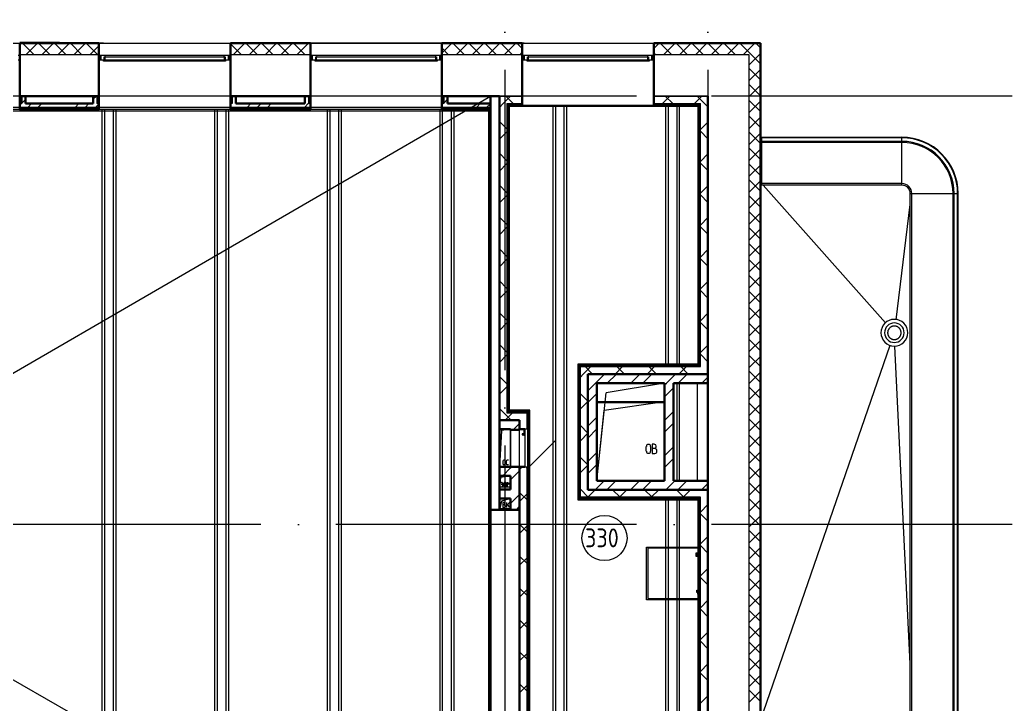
# Model space of a CAD drawing. Header units: millimetres. Extents: x -586848 to 520591, y -385801 to 675781.
# Drawn here: x 294787 to 307993, y 653854 to 662962 of the extents above; entities that cross this region are included whole.
import ezdxf

# ---------------------------------------------------------------- set-up
doc = ezdxf.new("R2010")
doc.units = ezdxf.units.MM
doc.linetypes.add('ADSK_Линия сетки', pattern=[25, 20, -2.5, 0, -2.5])
doc.linetypes.add('ADSK_Сверху', pattern=[450, 300, -150])
for name, color, linetype, lineweight in [('_ Окна', 7, 'Continuous', 9), ('Двери', 252, 'Continuous', 9), ('Крыша', 7, 'Continuous', 9), ('Линии', 7, 'Continuous', 9), ('Марки помещений', 252, 'Continuous', 20), ('Оборудование', 8, 'Continuous', 18), ('Ограждение', 252, 'Continuous', 9), ('Окна', 252, 'Continuous', 9), ('Оси', 252, 'Continuous', 9), ('Перекрытие', 252, 'Continuous', 18), ('Стены внутренние', 7, 'Continuous', 18), ('Стены наружные', 7, 'Continuous', 18), ('Стены штриховка', 7, 'Continuous', 9)]:
    doc.layers.add(name, color=color, linetype=linetype, lineweight=lineweight)
doc.styles.add('GOST Common_2', font='', dxfattribs={"width": 0.9, "height": 250})
doc.styles.get('GOST Common_2').set_extended_font_data('GOST type B')

# ---------------------------------------------------------------- blocks, each defined once
blk = doc.blocks.new('Перекрытия 1 - Перекрытия 1-1698725-3 этаж копия 1')
at = {"layer": 'Перекрытие', "ltscale": 100}
for p, q in [((19199, 26580), (19199, 15540)), ((19234, 26580), (19234, 15540)), ((19349, 26580), (19349, 15540)), ((19384, 26580), (19384, 15540)), ((20699, 26580), (20699, 15540)), ((20734, 26580), (20734, 15540)), ((20849, 26580), (20849, 15540)), ((20884, 26580), (20884, 15540)), ((22199, 26580), (22199, 15540)), ((22234, 26580), (22234, 15540)), ((22349, 26580), (22349, 15540)), ((22384, 26580), (22384, 15540)), ((23699, 26580), (23699, 15540)), ((23734, 15540), (23734, 26580)), ((23849, 26580), (23849, 15540)), ((23884, 26580), (23884, 15540)), ((25199, 26635), (25199, 15485)), ((25234, 26635), (25234, 15485)), ((25349, 26635), (25349, 15485)), ((25384, 26635), (25384, 15485)), ((26699, 26635), (26699, 23185)), ((26734, 26635), (26734, 23185)), ((26849, 26635), (26849, 23185)), ((26884, 26635), (26884, 23185)), ((26849, 22940), (26849, 21875)), ((26884, 22940), (26884, 21875)), ((27122, 22940), (27122, 21875)), ((26849, 21875), (26849, 21755)), ((26884, 21875), (26884, 21755)), ((27122, 21875), (27122, 21755)), ((26849, 21755), (26849, 21640)), ((26884, 21755), (26884, 21640)), ((27122, 21755), (27122, 21640)), ((26699, 21395), (26699, 15485)), ((26734, 21395), (26734, 15485)), ((26849, 21395), (26849, 15485)), ((26884, 21395), (26884, 15485))]:
    blk.add_line(p, q, dxfattribs=at)
blk = doc.blocks.new('3 этаж')
at = {"color": 251, "lineweight": 18, "true_color": 0x636466}
for p, q in [((303269, 24117), (303269, 25167)), ((303269, 25167), (304169, 25167)), ((301998, 24786), (301971, 24302)), ((302121, 24802), (301998, 24786)), ((302121, 24797), (302121, 24302)), ((302017, 24379), (302017, 24344)), ((302049, 24392), (302030, 24392)), ((302049, 24331), (302030, 24331)), ((302060, 24379), (302060, 24344)), ((302092, 24392), (302074, 24392)), ((302092, 24331), (302074, 24331)), ((302121, 24182), (301986, 24159)), ((301986, 24159), (301971, 24032)), ((301982, 24096), (302000, 24096)), ((301982, 24036), (302000, 24036)), ((301995, 24070), (302013, 24070)), ((302013, 24083), (302013, 24049)), ((302031, 24050), (302031, 24082)), ((302060, 24050), (302060, 24082)), ((302078, 24097), (302097, 24067)), ((302078, 24036), (302078, 24097)), ((302115, 24097), (302097, 24067)), ((302115, 24036), (302115, 24097)), ((302121, 24032), (301971, 24032)), ((302000, 23845), (301971, 23732)), ((302121, 23882), (302000, 23845)), ((302033, 23827), (302016, 23827)), ((302016, 23827), (302016, 23760)), ((302035, 23797), (302016, 23797)), ((302046, 23808), (302046, 23814)), ((302052, 23775), (302052, 23781)), ((302105, 23827), (302072, 23787)), ((302072, 23760), (302072, 23827)), ((302105, 23760), (302085, 23803)), ((302016, 23760), (302037, 23760))]:
    blk.add_line(p, q, dxfattribs=at)
for centre, radius, start, end in [((302030, 24379), 13.3, 90, 180), ((302030, 24344), 13.3, 180, 270), ((302074, 24379), 13.3, 90, 180), ((302074, 24344), 13.3, 180, 270), ((302000, 24083), 13, 0, 90), ((302000, 24049), 13, 270, 0), ((302046, 24082), 14.3, 0, 180), ((302046, 24050), 14.3, 180, 0), ((302033, 23814), 13, 0, 90), ((302035, 23808), 11.1, 270, 0), ((302035, 23781), 16.7, 0, 90), ((302037, 23775), 14.8, 270, 0)]:
    blk.add_arc(centre, radius, start, end, dxfattribs=at)
at = {"layer": '_ Окна', "color": 251, "true_color": 0x636466}
for p, q in [((295591, 29777), (295566, 29777)), ((295566, 29719), (295591, 29719)), ((296666, 29777), (296641, 29777)), ((296641, 29719), (296666, 29719)), ((296666, 29719), (296666, 29777)), ((298391, 29777), (298366, 29777)), ((298366, 29777), (298366, 29719)), ((298366, 29719), (298391, 29719)), ((299481, 29777), (299456, 29777)), ((299456, 29719), (299481, 29719)), ((299481, 29719), (299481, 29777)), ((301206, 29777), (301181, 29777)), ((301181, 29777), (301181, 29719)), ((301181, 29719), (301206, 29719)), ((302301, 29777), (302276, 29777)), ((302276, 29719), (302301, 29719)), ((302301, 29719), (302301, 29777)), ((304026, 29777), (304001, 29777)), ((304001, 29777), (304001, 29719)), ((304001, 29719), (304026, 29719))]:
    blk.add_line(p, q, dxfattribs=at)
at = {"layer": '_ Окна', "color": 251, "lineweight": 18, "true_color": 0x636466}
for p, q in [((296725, 29777), (296666, 29777)), ((296666, 29777), (296666, 29719)), ((296666, 29719), (296704, 29719)), ((296712, 29719), (296712, 29760)), ((296712, 29760), (296724, 29760)), ((296730, 29760), (296725, 29777)), ((298306, 29777), (298302, 29760)), ((298366, 29777), (298306, 29777)), ((298308, 29760), (298320, 29760)), ((298320, 29760), (298320, 29719)), ((298328, 29719), (298366, 29719)), ((298366, 29719), (298366, 29777)), ((299540, 29777), (299481, 29777)), ((299481, 29777), (299481, 29719)), ((299481, 29719), (299519, 29719)), ((299527, 29719), (299527, 29760)), ((299527, 29760), (299539, 29760)), ((299545, 29760), (299540, 29777)), ((301121, 29777), (301117, 29760)), ((301181, 29777), (301121, 29777)), ((301123, 29760), (301135, 29760)), ((301135, 29760), (301135, 29719)), ((301143, 29719), (301181, 29719)), ((301181, 29719), (301181, 29777)), ((302360, 29777), (302301, 29777)), ((302301, 29777), (302301, 29719)), ((302301, 29719), (302339, 29719)), ((302347, 29719), (302347, 29760)), ((302347, 29760), (302359, 29760)), ((302365, 29760), (302360, 29777)), ((303941, 29777), (303937, 29760)), ((304001, 29777), (303941, 29777)), ((303943, 29760), (303955, 29760)), ((303955, 29760), (303955, 29719)), ((303963, 29719), (304001, 29719)), ((304001, 29719), (304001, 29777))]:
    blk.add_line(p, q, dxfattribs=at)
at = {"layer": 'Двери', "color": 251, "true_color": 0x636466}
for p, q in [((304611, 23218), (303945, 23218)), ((303945, 23218), (303945, 22550)), ((304591, 23159), (304597, 23159)), ((304591, 23109), (304591, 23159)), ((304597, 23109), (304597, 23159)), ((304598, 23159), (304609, 23159)), ((304598, 23130), (304598, 23159)), ((304609, 23130), (304598, 23130)), ((304609, 23159), (304611, 23159)), ((304609, 23159), (304609, 23109)), ((304609, 23159), (304609, 23130)), ((304597, 23109), (304591, 23109)), ((304609, 23109), (304597, 23109)), ((304611, 23109), (304609, 23109)), ((304598, 22659), (304609, 22659)), ((304598, 22630), (304598, 22659)), ((304609, 22630), (304598, 22630)), ((304609, 22659), (304611, 22659)), ((304609, 22659), (304609, 22609)), ((304609, 22659), (304609, 22630)), ((304611, 22609), (304609, 22609)), ((303945, 22550), (304611, 22550))]:
    blk.add_line(p, q, dxfattribs=at)
at = {"layer": 'Крыша', "color": 251, "true_color": 0x636466}
for p, q in [((305448, 28087), (305463, 28070)), ((305463, 28070), (305448, 28087)), ((305480, 28050), (305480, 28050)), ((307110, 26218), (305480, 28050)), ((307250, 26261), (307440, 27794)), ((307440, 27794), (307440, 27794)), ((305448, 20927), (307171, 25920)), ((307440, 21681), (307236, 25910)), ((307440, 21681), (307440, 21681))]:
    blk.add_line(p, q, dxfattribs=at)
at = {"layer": 'Линии', "color": 251, "linetype": 'ADSK_Сверху', "ltscale": 200, "true_color": 0x636466}
for p, q in [((282206, 17837), (301851, 29237)), ((282206, 29062), (301851, 17837))]:
    blk.add_line(p, q, dxfattribs=at)
at = {"layer": 'Линии', "color": 251, "lineweight": 18, "ltscale": 200, "true_color": 0x636466}
for p, q in [((303269, 24117), (303269, 25416)), ((304169, 25416), (303392, 25287)), ((303269, 24117), (303392, 25287)), ((303269, 24117), (303269, 25167)), ((303269, 25167), (304169, 25167)), ((304169, 25167), (303367, 25050)), ((303269, 24117), (303367, 25050)), ((303927, 24511), (303927, 24573)), ((303927, 24511), (303927, 24573)), ((303985, 24511), (303985, 24573)), ((303985, 24511), (303985, 24573)), ((304035, 24602), (304005, 24602)), ((304005, 24602), (304005, 24482)), ((304035, 24602), (304005, 24602)), ((304005, 24602), (304005, 24482)), ((304058, 24568), (304058, 24578)), ((304058, 24568), (304058, 24578)), ((304038, 24548), (304005, 24548)), ((304038, 24548), (304005, 24548)), ((304005, 24482), (304042, 24482)), ((304005, 24482), (304042, 24482)), ((304068, 24508), (304068, 24518)), ((304068, 24508), (304068, 24518))]:
    blk.add_line(p, q, dxfattribs=at)
at = {"layer": 'Линии', "color": 251, "lineweight": 18, "true_color": 0x636466}
for centre, radius, start, end in [((303956, 24573), 28.7, 0, 180), ((303956, 24573), 28.7, 0, 180), ((304035, 24578), 23.3, 0, 90), ((304035, 24578), 23.3, 0, 90), ((304038, 24568), 20, 270, 0), ((304038, 24568), 20, 270, 0), ((303956, 24511), 28.7, 180, 0), ((303956, 24511), 28.7, 180, 0), ((304038, 24518), 30, 0, 90), ((304038, 24518), 30, 0, 90), ((304042, 24508), 26.7, 270, 0), ((304042, 24508), 26.7, 270, 0)]:
    blk.add_arc(centre, radius, start, end, dxfattribs=at)
at = {"layer": 'Марки помещений', "color": 251, "true_color": 0x636466}
blk.add_circle((303370, 23355), 300, dxfattribs=at)
at = {"layer": 'Оборудование', "color": 251, "true_color": 0x636466}
for p, q in [((307164, 26150), (307162, 26147)), ((307167, 26152), (307164, 26150)), ((307170, 26155), (307167, 26152)), ((307172, 26157), (307170, 26155)), ((307175, 26159), (307172, 26157)), ((307178, 26161), (307175, 26159)), ((307181, 26163), (307178, 26161)), ((307184, 26165), (307181, 26163)), ((307187, 26167), (307184, 26165)), ((307191, 26168), (307187, 26167)), ((307194, 26170), (307191, 26168)), ((307197, 26171), (307194, 26170)), ((307201, 26172), (307197, 26171)), ((307204, 26173), (307201, 26172)), ((307208, 26174), (307204, 26173)), ((307211, 26175), (307208, 26174)), ((307215, 26175), (307211, 26175)), ((307218, 26176), (307215, 26175)), ((307222, 26176), (307218, 26176)), ((307225, 26176), (307222, 26176)), ((307229, 26176), (307225, 26176)), ((307233, 26176), (307229, 26176)), ((307236, 26176), (307233, 26176)), ((307240, 26176), (307236, 26176)), ((307243, 26175), (307240, 26176)), ((307247, 26174), (307243, 26175)), ((307250, 26174), (307247, 26174)), ((307254, 26173), (307250, 26174)), ((307257, 26172), (307254, 26173)), ((307261, 26170), (307257, 26172)), ((307264, 26169), (307261, 26170)), ((307267, 26167), (307264, 26169)), ((307270, 26166), (307267, 26167)), ((307274, 26164), (307270, 26166)), ((307277, 26162), (307274, 26164)), ((307280, 26160), (307277, 26162)), ((307283, 26158), (307280, 26160)), ((307285, 26156), (307283, 26158)), ((307288, 26153), (307285, 26156)), ((307291, 26151), (307288, 26153)), ((307293, 26148), (307291, 26151)), ((307139, 26096), (307138, 26092)), ((307138, 26092), (307138, 26088)), ((307138, 26088), (307138, 26087)), ((307138, 26087), (307138, 26083)), ((307138, 26083), (307138, 26079)), ((307138, 26079), (307139, 26076)), ((307140, 26103), (307139, 26099)), ((307139, 26099), (307139, 26096)), ((307139, 26076), (307139, 26072)), ((307139, 26072), (307140, 26069)), ((307141, 26110), (307140, 26106)), ((307140, 26106), (307140, 26103)), ((307140, 26069), (307141, 26065)), ((307142, 26113), (307141, 26110)), ((307141, 26065), (307142, 26062)), ((307143, 26117), (307142, 26113)), ((307142, 26062), (307143, 26058)), ((307145, 26120), (307143, 26117)), ((307143, 26058), (307144, 26055)), ((307144, 26055), (307145, 26052)), ((307146, 26123), (307145, 26120)), ((307145, 26052), (307147, 26048)), ((307148, 26127), (307146, 26123)), ((307147, 26048), (307148, 26045)), ((307149, 26130), (307148, 26127)), ((307148, 26045), (307150, 26042)), ((307151, 26133), (307149, 26130)), ((307150, 26042), (307152, 26039)), ((307153, 26136), (307151, 26133)), ((307152, 26039), (307154, 26036)), ((307155, 26139), (307153, 26136)), ((307154, 26036), (307156, 26033)), ((307157, 26142), (307155, 26139)), ((307156, 26033), (307158, 26030)), ((307159, 26145), (307157, 26142)), ((307158, 26030), (307160, 26027)), ((307162, 26147), (307159, 26145)), ((307160, 26027), (307163, 26025)), ((307163, 26025), (307165, 26022)), ((307165, 26022), (307168, 26020)), ((307168, 26020), (307171, 26017)), ((307171, 26017), (307174, 26015)), ((307284, 26016), (307287, 26018)), ((307287, 26018), (307289, 26021)), ((307289, 26021), (307292, 26023)), ((307292, 26023), (307294, 26026)), ((307296, 26146), (307293, 26148)), ((307294, 26026), (307297, 26029)), ((307298, 26143), (307296, 26146)), ((307297, 26029), (307299, 26031)), ((307300, 26140), (307298, 26143)), ((307299, 26031), (307301, 26034)), ((307302, 26137), (307300, 26140)), ((307301, 26034), (307303, 26037)), ((307304, 26134), (307302, 26137)), ((307303, 26037), (307305, 26040)), ((307306, 26131), (307304, 26134)), ((307305, 26040), (307307, 26043)), ((307308, 26128), (307306, 26131)), ((307307, 26043), (307309, 26047)), ((307309, 26125), (307308, 26128)), ((307311, 26122), (307309, 26125)), ((307309, 26047), (307310, 26050)), ((307310, 26050), (307311, 26053)), ((307312, 26118), (307311, 26122)), ((307311, 26053), (307313, 26056)), ((307313, 26115), (307312, 26118)), ((307314, 26111), (307313, 26115)), ((307313, 26056), (307314, 26060)), ((307315, 26108), (307314, 26111)), ((307314, 26060), (307315, 26063)), ((307316, 26104), (307315, 26108)), ((307315, 26063), (307316, 26067)), ((307317, 26101), (307316, 26104)), ((307316, 26070), (307317, 26074)), ((307316, 26067), (307316, 26070)), ((307317, 26097), (307317, 26101)), ((307318, 26094), (307317, 26097)), ((307317, 26077), (307318, 26081)), ((307317, 26074), (307317, 26077)), ((307318, 26090), (307318, 26094)), ((307318, 26087), (307318, 26090)), ((307318, 26085), (307318, 26087)), ((307318, 26081), (307318, 26085)), ((307174, 26015), (307177, 26013)), ((307177, 26013), (307180, 26011)), ((307180, 26011), (307183, 26009)), ((307183, 26009), (307186, 26007)), ((307186, 26007), (307189, 26006)), ((307189, 26006), (307192, 26004)), ((307192, 26004), (307195, 26003)), ((307195, 26003), (307199, 26002)), ((307199, 26002), (307202, 26000)), ((307202, 26000), (307206, 25999)), ((307206, 25999), (307209, 25999)), ((307209, 25999), (307213, 25998)), ((307213, 25998), (307216, 25997)), ((307216, 25997), (307220, 25997)), ((307220, 25997), (307223, 25997)), ((307223, 25997), (307227, 25997)), ((307227, 25997), (307231, 25997)), ((307231, 25997), (307234, 25997)), ((307234, 25997), (307238, 25997)), ((307238, 25997), (307241, 25998)), ((307241, 25998), (307245, 25998)), ((307245, 25998), (307248, 25999)), ((307248, 25999), (307252, 26000)), ((307252, 26000), (307255, 26001)), ((307255, 26001), (307259, 26002)), ((307259, 26002), (307262, 26003)), ((307262, 26003), (307265, 26005)), ((307265, 26005), (307269, 26006)), ((307269, 26006), (307272, 26008)), ((307272, 26008), (307275, 26010)), ((307275, 26010), (307278, 26012)), ((307278, 26012), (307281, 26014)), ((307281, 26014), (307284, 26016)), ((302293, 24741), (302275, 24741)), ((302275, 24741), (302275, 24729)), ((302275, 24729), (302293, 24729)), ((302295, 24743), (302293, 24741)), ((302293, 24741), (302293, 24729)), ((302293, 24729), (302295, 24727)), ((302295, 24786), (302295, 24740)), ((302300, 24786), (302295, 24786)), ((302311, 24745), (302295, 24745)), ((302295, 24745), (302295, 24725)), ((302295, 24730), (302295, 24722)), ((302295, 24725), (302311, 24725)), ((302295, 24722), (302300, 24722)), ((302300, 24740), (302300, 24786)), ((302300, 24722), (302300, 24730)), ((302347, 24802), (302311, 24802)), ((302311, 24802), (302311, 24302)), ((302348, 24302), (302348, 24801)), ((302358, 24795), (302348, 24795)), ((302359, 24310), (302359, 24794)), ((302366, 24783), (302360, 24783)), ((302366, 24321), (302366, 24783)), ((302368, 24774), (302366, 24774)), ((302366, 24705), (302368, 24705)), ((302368, 24770), (302368, 24774)), ((302368, 24770), (302368, 24774)), ((302368, 24770), (302368, 24709)), ((302368, 24705), (302368, 24709)), ((302368, 24705), (302368, 24709)), ((302366, 24302), (302719, 24655)), ((302311, 24302), (302347, 24302)), ((302348, 24309), (302358, 24309)), ((302360, 24321), (302366, 24321))]:
    blk.add_line(p, q, dxfattribs=at)
for radius, start, end in [(178, 0, 180), (130, 0, 180), (178, 180, 0), (130, 180, 0)]:
    blk.add_arc((307228, 26087), radius, start, end, dxfattribs=at)
for points, knots in [([(302348, 24801), (302348, 24801), (302348, 24801), (302348, 24801), (302348, 24801), (302348, 24801), (302348, 24801), (302347, 24802), (302347, 24802), (302347, 24802)], [0, 0, 0, 0, 0.166667, 0.25, 0.333333, 0.5, 0.666667, 0.833333, 1, 1, 1, 1]), ([(302359, 24794), (302359, 24794), (302359, 24794), (302359, 24794), (302359, 24794), (302359, 24794), (302358, 24794), (302358, 24794), (302358, 24795), (302358, 24795), (302358, 24795)], [0, 0, 0, 0, 0.166667, 0.25, 0.333333, 0.416667, 0.541667, 0.666667, 0.833333, 1, 1, 1, 1]), ([(302360, 24783), (302360, 24783), (302360, 24783), (302360, 24783), (302360, 24783), (302359, 24783), (302359, 24783), (302359, 24783), (302359, 24783), (302359, 24784), (302359, 24784), (302359, 24784), (302359, 24784)], [0, 0, 0, 0, 0.166667, 0.25, 0.333333, 0.416667, 0.5, 0.583333, 0.666667, 0.75, 0.833333, 1, 1, 1, 1]), ([(302347, 24302), (302347, 24302), (302347, 24302), (302348, 24302), (302348, 24302), (302348, 24302), (302348, 24302), (302348, 24302), (302348, 24302), (302348, 24302)], [-1, -1, -1, -1, -0.833333, -0.666667, -0.5, -0.333333, -0.25, -0.166667, 0, 0, 0, 0]), ([(302358, 24309), (302358, 24309), (302358, 24309), (302358, 24309), (302358, 24309), (302359, 24309), (302359, 24309), (302359, 24309), (302359, 24309), (302359, 24309), (302359, 24310)], [-1, -1, -1, -1, -0.833333, -0.666667, -0.541667, -0.416667, -0.333333, -0.25, -0.166667, 0, 0, 0, 0]), ([(302359, 24319), (302359, 24319), (302359, 24319), (302359, 24320), (302359, 24320), (302359, 24320), (302359, 24320), (302359, 24320), (302360, 24320), (302360, 24320), (302360, 24321), (302360, 24321), (302360, 24321)], [-1, -1, -1, -1, -0.833333, -0.75, -0.666667, -0.583333, -0.5, -0.416667, -0.333333, -0.25, -0.166667, 0, 0, 0, 0])]:
    blk.add_open_spline(points, degree=3, knots=knots, dxfattribs=at)
at = {"layer": 'Ограждение', "color": 251, "true_color": 0x636466}
for p, q in [((295591, 29057), (295591, 29037)), ((296641, 29037), (296641, 29057)), ((298391, 29057), (298391, 29037)), ((299456, 29037), (299456, 29057)), ((301206, 29057), (301206, 29037)), ((302096, 29112), (302106, 29102)), ((302106, 29102), (302096, 29112)), ((302106, 25057), (302106, 29102)), ((302106, 29102), (304611, 29102)), ((304026, 29112), (302276, 29112)), ((304621, 29112), (304611, 29102)), ((304611, 29102), (304621, 29112)), ((304611, 29102), (304611, 25671)), ((301836, 29037), (282221, 29037)), ((295591, 29037), (293841, 29037)), ((298391, 29037), (296641, 29037)), ((301206, 29037), (299456, 29037)), ((301826, 29037), (301826, 28957)), ((301836, 28957), (301826, 28957)), ((305463, 28681), (305463, 28687)), ((307328, 28687), (305463, 28687)), ((305463, 28634), (305463, 28681)), ((307328, 28681), (305463, 28681)), ((307328, 28681), (307328, 28687)), ((307328, 28634), (307328, 28681)), ((305463, 28619), (305463, 28634)), ((307328, 28634), (305463, 28634)), ((305463, 28072), (305463, 28619)), ((307328, 28619), (305463, 28619)), ((307328, 28619), (307328, 28634)), ((307328, 28072), (307328, 28619)), ((305463, 28050), (305463, 28072)), ((307328, 28072), (305463, 28072)), ((307328, 28050), (305463, 28050)), ((307328, 28050), (307328, 28072)), ((307440, 27939), (307461, 27939)), ((307440, 13137), (307440, 27939)), ((307461, 27939), (308009, 27939)), ((307461, 13137), (307461, 27939)), ((308009, 27939), (308023, 27939)), ((308009, 13137), (308009, 27939)), ((308023, 27939), (308070, 27939)), ((308023, 13137), (308023, 27939)), ((308070, 27939), (308077, 27939)), ((308070, 13137), (308070, 27939)), ((308077, 13137), (308077, 27939)), ((301826, 27827), (301836, 27827)), ((301826, 27827), (301826, 19267)), ((303024, 25661), (303014, 25671)), ((304611, 25671), (303014, 25671)), ((303014, 25671), (303024, 25661)), ((303014, 25671), (303014, 23862)), ((304621, 25661), (304611, 25671)), ((304611, 25671), (304621, 25661)), ((302106, 25057), (302096, 25047)), ((302096, 25047), (302106, 25057)), ((302376, 25057), (302106, 25057)), ((302366, 25047), (302376, 25057)), ((302376, 25057), (302366, 25047)), ((302376, 17972), (302376, 25057)), ((302366, 24802), (302366, 24783)), ((302366, 24321), (302366, 24302)), ((303024, 23872), (303014, 23862)), ((303014, 23862), (303024, 23872)), ((303014, 23862), (304611, 23862)), ((304621, 23872), (304611, 23862)), ((304611, 23862), (304621, 23872)), ((304611, 23862), (304611, 17972))]:
    blk.add_line(p, q, dxfattribs=at)
at = {"layer": 'Ограждение', "color": 251, "linetype": 'Continuous', "true_color": 0x636466}
for p, q in [((302682, 29102), (302682, 29112)), ((303282, 29102), (303282, 29112)), ((303882, 29102), (303882, 29112)), ((304482, 29102), (304482, 29112)), ((302096, 28876), (302106, 28876)), ((304611, 28876), (304621, 28876)), ((302096, 28276), (302106, 28276)), ((304611, 28276), (304621, 28276)), ((302096, 27676), (302106, 27676)), ((304611, 27676), (304621, 27676)), ((302096, 27076), (302106, 27076)), ((304611, 27076), (304621, 27076)), ((302096, 26476), (302106, 26476)), ((304611, 26476), (304621, 26476)), ((302096, 25876), (302106, 25876)), ((304611, 25876), (304621, 25876)), ((303282, 25661), (303282, 25671)), ((303882, 25661), (303882, 25671)), ((304482, 25661), (304482, 25671)), ((302096, 25276), (302106, 25276)), ((303014, 25276), (303024, 25276)), ((302366, 24676), (302376, 24676)), ((303014, 24676), (303024, 24676)), ((302366, 24076), (302376, 24076)), ((303014, 24076), (303024, 24076)), ((303282, 23862), (303282, 23872)), ((303882, 23862), (303882, 23872)), ((304482, 23862), (304482, 23872)), ((302366, 23476), (302376, 23476)), ((304611, 23476), (304621, 23476)), ((302366, 22876), (302376, 22876)), ((304611, 22876), (304621, 22876)), ((302366, 22276), (302376, 22276)), ((304611, 22276), (304621, 22276)), ((302366, 21676), (302376, 21676)), ((304611, 21676), (304621, 21676))]:
    blk.add_line(p, q, dxfattribs=at)
at = {"layer": 'Ограждение', "color": 251, "true_color": 0x636466}
for radius in [749, 742, 695, 681, 133, 112]:
    blk.add_arc((307328, 27939), radius, 0, 90, dxfattribs=at)
at = {"layer": 'Окна', "color": 251, "true_color": 0x636466}
for p, q in [((296704, 29719), (298328, 29719)), ((296704, 29702), (296704, 29719)), ((296724, 29760), (298308, 29760)), ((296724, 29719), (296724, 29760)), ((298306, 29777), (296725, 29777)), ((298308, 29760), (298308, 29719)), ((298328, 29719), (298328, 29702)), ((299519, 29719), (301143, 29719)), ((299519, 29702), (299519, 29719)), ((299539, 29760), (301123, 29760)), ((299539, 29719), (299539, 29760)), ((301121, 29777), (299540, 29777)), ((301123, 29760), (301123, 29719)), ((301143, 29719), (301143, 29702)), ((302339, 29719), (303963, 29719)), ((302339, 29702), (302339, 29719)), ((302359, 29760), (303943, 29760)), ((302359, 29719), (302359, 29760)), ((303941, 29777), (302360, 29777)), ((303943, 29760), (303943, 29719)), ((303963, 29719), (303963, 29702)), ((298328, 29702), (296704, 29702)), ((301143, 29702), (299519, 29702)), ((303963, 29702), (302339, 29702))]:
    blk.add_line(p, q, dxfattribs=at)
at = {"layer": 'Оси', "color": 251, "linetype": 'ADSK_Линия сетки', "ltscale": 200, "true_color": 0x636466}
for p, q in [((302046, 34587), (302046, 11871)), ((304746, 34587), (304746, 13337)), ((308796, 29237), (237074, 29237)), ((308796, 23537), (237074, 23537))]:
    blk.add_line(p, q, dxfattribs=at)
at = {"layer": 'Перекрытие', "color": 251, "true_color": 0x636466}
for p, q in [((304169, 25167), (303269, 25167)), ((303269, 25167), (303269, 24117)), ((302121, 24032), (301971, 24032)), ((303929, 22534), (303929, 23234)), ((303929, 23234), (304611, 23234)), ((304611, 22534), (303929, 22534))]:
    blk.add_line(p, q, dxfattribs=at)
at = {"layer": 'Стены внутренние', "color": 251, "true_color": 0x636466}
for p, q in [((293841, 29939), (295591, 29939)), ((296641, 29939), (298391, 29939)), ((299456, 29939), (301206, 29939)), ((302276, 29939), (304026, 29939)), ((296641, 29787), (295591, 29787)), ((299456, 29787), (298391, 29787)), ((302276, 29787), (301206, 29787)), ((305296, 29787), (304026, 29787)), ((305296, 17287), (305296, 29787)), ((295591, 29237), (293841, 29237)), ((298391, 29237), (296641, 29237)), ((301206, 29237), (299456, 29237)), ((301971, 29237), (302276, 29237)), ((304026, 29237), (304746, 29237)), ((305448, 28664), (305463, 28664)), ((305463, 28614), (305448, 28614)), ((305463, 28087), (305448, 28087)), ((302121, 23742), (301971, 23742))]:
    blk.add_line(p, q, dxfattribs=at)
at = {"layer": 'Стены внутренние', "color": 251, "lineweight": 30, "true_color": 0x636466}
for p, q in [((295591, 29237), (295591, 29939)), ((295591, 29939), (296641, 29939)), ((296641, 29237), (296641, 29939)), ((298391, 29237), (298391, 29939)), ((298391, 29939), (299456, 29939)), ((299456, 29237), (299456, 29939)), ((301206, 29237), (301206, 29939)), ((301206, 29939), (302276, 29939)), ((302276, 29237), (302276, 29939)), ((304026, 29237), (304026, 29939)), ((305448, 29939), (304026, 29939)), ((305448, 17135), (305448, 29939)), ((295666, 29237), (296566, 29237)), ((298466, 29237), (299381, 29237)), ((301971, 29237), (301281, 29237)), ((301851, 29137), (301851, 29237)), ((301851, 29062), (301851, 29062)), ((304746, 24117), (304746, 25416)), ((301971, 24802), (301971, 24302)), ((301971, 24182), (301971, 24002)), ((301971, 23882), (301971, 23732)), ((302121, 23732), (301851, 23732))]:
    blk.add_line(p, q, dxfattribs=at)
at = {"layer": 'Стены внутренние', "color": 251, "linetype": 'Continuous', "lineweight": 9, "true_color": 0x636466}
for p, q in [((295591, 29908), (295593, 29908)), ((295593, 29921), (295608, 29937)), ((295780, 29787), (295630, 29937)), ((295670, 29787), (295820, 29937)), ((295740, 29939), (295739, 29937)), ((295831, 29937), (295830, 29939)), ((295992, 29787), (295842, 29937)), ((295882, 29787), (296032, 29937)), ((296204, 29787), (296054, 29937)), ((296095, 29787), (296245, 29937)), ((296416, 29787), (296266, 29937)), ((296307, 29787), (296457, 29937)), ((296628, 29787), (296478, 29937)), ((296519, 29787), (296639, 29906)), ((298538, 29787), (298393, 29931)), ((298428, 29787), (298578, 29937)), ((298750, 29787), (298600, 29937)), ((298640, 29787), (298790, 29937)), ((298647, 29937), (298646, 29939)), ((298962, 29787), (298812, 29937)), ((298852, 29787), (299002, 29937)), ((299174, 29787), (299024, 29937)), ((299064, 29787), (299214, 29937)), ((299386, 29787), (299236, 29937)), ((299277, 29787), (299427, 29937)), ((299454, 29931), (299448, 29937)), ((301206, 29807), (301336, 29937)), ((301295, 29787), (301208, 29874)), ((301254, 29939), (301253, 29937)), ((301507, 29787), (301357, 29937)), ((301398, 29787), (301548, 29937)), ((301720, 29787), (301570, 29937)), ((301610, 29787), (301760, 29937)), ((301932, 29787), (301782, 29937)), ((301822, 29787), (301972, 29937)), ((302144, 29787), (301994, 29937)), ((302034, 29787), (302184, 29937)), ((302075, 29939), (302074, 29937)), ((302274, 29869), (302206, 29937)), ((302274, 29908), (302276, 29908)), ((304026, 29908), (304028, 29908)), ((304028, 29871), (304093, 29937)), ((304070, 29939), (304068, 29937)), ((304265, 29787), (304115, 29937)), ((304156, 29787), (304306, 29937)), ((304477, 29787), (304327, 29937)), ((304368, 29787), (304518, 29937)), ((304689, 29787), (304539, 29937)), ((304580, 29787), (304730, 29937)), ((304902, 29787), (304752, 29937)), ((304792, 29787), (304942, 29937)), ((304891, 29939), (304890, 29937)), ((305114, 29787), (304964, 29937)), ((305004, 29787), (305154, 29937)), ((305125, 29939), (305124, 29937)), ((305296, 29817), (305176, 29937)), ((305216, 29787), (305296, 29866)), ((305296, 29866), (305366, 29937)), ((305446, 29879), (305388, 29937)), ((302246, 29787), (302276, 29816)), ((304053, 29787), (304026, 29814)), ((305446, 29667), (305296, 29817)), ((305296, 29654), (305446, 29804)), ((305448, 29740), (305446, 29743)), ((305446, 29454), (305296, 29604)), ((305296, 29442), (305446, 29592)), ((305446, 29705), (305448, 29705)), ((305446, 29502), (305448, 29502)), ((305446, 29242), (305296, 29392)), ((305296, 29230), (305446, 29380)), ((305446, 29197), (305448, 29197)), ((305446, 29030), (305296, 29180)), ((305296, 29018), (305446, 29168)), ((305446, 28818), (305296, 28968)), ((305296, 28805), (305446, 28955)), ((305446, 28606), (305296, 28756)), ((305296, 28593), (305446, 28743)), ((305446, 28394), (305296, 28544)), ((305296, 28381), (305446, 28531)), ((305446, 28587), (305448, 28587)), ((305446, 28182), (305296, 28332)), ((305296, 28169), (305446, 28319)), ((305446, 28384), (305448, 28384)), ((305446, 27970), (305296, 28120)), ((305296, 27957), (305446, 28107)), ((305448, 28114), (305446, 28118)), ((305446, 28079), (305448, 28079)), ((305446, 27757), (305296, 27907)), ((305296, 27745), (305446, 27895)), ((305446, 27545), (305296, 27695)), ((305296, 27533), (305446, 27683)), ((305446, 27333), (305296, 27483)), ((305296, 27320), (305446, 27470)), ((305446, 27470), (305448, 27470)), ((305446, 27121), (305296, 27271)), ((305296, 27108), (305446, 27258)), ((305446, 27267), (305448, 27267)), ((305446, 26909), (305296, 27059)), ((305296, 26896), (305446, 27046)), ((305446, 26962), (305448, 26962)), ((305446, 26697), (305296, 26847)), ((305296, 26684), (305446, 26834)), ((305446, 26485), (305296, 26635)), ((305296, 26472), (305446, 26622)), ((305446, 26272), (305296, 26422)), ((305296, 26260), (305446, 26410)), ((305446, 26352), (305448, 26352)), ((305446, 26060), (305296, 26210)), ((305296, 26048), (305446, 26198)), ((305448, 26230), (305446, 26226)), ((305446, 26149), (305448, 26149)), ((305446, 25848), (305296, 25998)), ((305296, 25836), (305446, 25986)), ((305446, 25636), (305296, 25786)), ((305296, 25623), (305446, 25773)), ((305446, 25844), (305448, 25844)), ((305446, 25424), (305296, 25574)), ((305296, 25411), (305446, 25561)), ((305446, 25212), (305296, 25362)), ((305447, 25416), (305446, 25413)), ((305296, 25199), (305446, 25349)), ((305446, 25235), (305448, 25235)), ((305446, 25000), (305296, 25150)), ((305296, 24987), (305446, 25137)), ((305448, 25066), (305446, 25070)), ((305446, 25031), (305448, 25031)), ((305446, 24788), (305296, 24938)), ((305296, 24775), (305446, 24925)), ((305446, 24575), (305296, 24725)), ((305296, 24563), (305446, 24713)), ((305446, 24727), (305448, 24727)), ((305446, 24363), (305296, 24513)), ((305296, 24351), (305446, 24501)), ((305448, 24456), (305446, 24460)), ((305446, 24151), (305296, 24301)), ((305296, 24138), (305446, 24288)), ((305446, 23939), (305296, 24089)), ((305296, 23926), (305446, 24076)), ((305446, 24117), (305448, 24117)), ((305448, 23995), (305446, 23991)), ((305446, 23914), (305448, 23914)), ((305446, 23727), (305296, 23877)), ((305296, 23714), (305446, 23864)), ((305446, 23515), (305296, 23665)), ((305296, 23502), (305446, 23652)), ((305446, 23609), (305448, 23609)), ((305446, 23303), (305296, 23453)), ((305296, 23290), (305446, 23440)), ((305446, 23090), (305296, 23240)), ((305296, 23078), (305446, 23228)), ((305448, 23182), (305446, 23178)), ((305446, 22878), (305296, 23028)), ((305296, 22866), (305446, 23016)), ((305446, 22999), (305448, 22999)), ((305446, 22666), (305296, 22816)), ((305296, 22654), (305446, 22804)), ((305446, 22796), (305448, 22796)), ((305446, 22454), (305296, 22604)), ((305296, 22441), (305446, 22591)), ((305446, 22491), (305448, 22491)), ((305446, 22242), (305296, 22392)), ((305296, 22229), (305446, 22379)), ((305447, 22222), (305446, 22225)), ((305446, 22030), (305296, 22180)), ((305296, 22017), (305446, 22167)), ((305446, 21818), (305296, 21968)), ((305296, 21805), (305446, 21955)), ((305446, 21882), (305448, 21882)), ((305446, 21606), (305296, 21756)), ((305296, 21593), (305446, 21743)), ((305446, 21679), (305448, 21679)), ((305446, 21393), (305296, 21543)), ((305296, 21381), (305446, 21531)), ((305446, 21181), (305296, 21331)), ((305296, 21169), (305446, 21319)), ((305446, 21374), (305448, 21374))]:
    blk.add_line(p, q, dxfattribs=at)
at = {"layer": 'Стены наружные', "color": 251, "lineweight": 30, "true_color": 0x636466}
for p, q in [((296116, 29944), (295591, 29944)), ((295591, 29944), (295591, 29939)), ((296116, 29944), (296116, 29939)), ((295591, 29062), (295591, 29237)), ((295666, 29237), (295591, 29237)), ((295666, 29237), (295666, 29137)), ((296566, 29137), (296566, 29237)), ((296641, 29237), (296566, 29237)), ((296641, 29237), (296641, 29062)), ((298391, 29062), (298391, 29237)), ((298466, 29237), (298391, 29237)), ((298466, 29237), (298466, 29137)), ((299381, 29137), (299381, 29237)), ((299456, 29237), (299381, 29237)), ((299456, 29237), (299456, 29062)), ((301206, 29062), (301206, 29237)), ((301281, 29237), (301206, 29237)), ((301281, 29237), (301281, 29137)), ((301971, 24802), (301971, 29237)), ((302276, 29112), (302276, 29237)), ((304026, 29112), (304026, 29237)), ((304746, 29237), (304746, 25416)), ((295591, 29057), (295591, 29062)), ((295591, 29057), (296641, 29057)), ((295666, 29137), (296566, 29137)), ((296641, 29057), (296641, 29062)), ((298391, 29057), (298391, 29062)), ((298391, 29057), (299456, 29057)), ((298466, 29137), (299381, 29137)), ((299456, 29057), (299456, 29062)), ((301206, 29057), (301206, 29062)), ((301836, 29057), (301206, 29057)), ((301281, 29137), (301851, 29137)), ((301836, 29062), (301851, 29062)), ((301851, 29062), (301836, 29062)), ((301836, 29057), (301836, 18017)), ((301851, 29062), (301851, 29137)), ((301851, 17937), (301851, 29062)), ((302096, 29112), (302276, 29112)), ((302096, 29112), (302096, 25047)), ((304621, 29112), (304026, 29112)), ((304621, 25661), (304621, 29112)), ((303024, 25661), (304621, 25661)), ((303024, 23872), (303024, 25661)), ((303149, 25536), (303149, 23997)), ((303149, 23997), (303149, 25536)), ((303149, 25536), (304746, 25536)), ((303269, 25416), (303269, 24117)), ((304169, 25416), (303269, 25416)), ((304169, 24117), (304169, 25416)), ((304746, 25416), (304289, 25416)), ((304289, 25416), (304289, 24117)), ((302096, 25047), (302366, 25047)), ((302366, 25047), (302366, 24802)), ((302241, 24922), (301971, 24922)), ((302241, 24922), (302241, 24797)), ((302121, 24802), (301971, 24802)), ((302121, 24802), (302121, 24797)), ((302241, 24797), (302121, 24797)), ((302311, 24802), (302241, 24802)), ((302366, 24802), (302347, 24802)), ((302311, 24302), (301971, 24302)), ((301971, 24302), (301971, 24182)), ((302241, 17962), (302241, 24302)), ((302366, 24302), (302347, 24302)), ((302366, 17962), (302366, 24302)), ((302121, 24182), (301971, 24182)), ((302121, 24002), (302121, 24182)), ((303269, 24117), (304169, 24117)), ((304289, 24117), (304746, 24117)), ((304746, 24117), (304746, 17837)), ((301971, 24002), (302121, 24002)), ((301971, 24002), (301971, 23882)), ((304746, 23997), (303149, 23997)), ((302121, 23882), (301971, 23882)), ((302121, 23732), (302121, 23882)), ((304621, 23872), (303024, 23872)), ((304621, 17962), (304621, 23872)), ((302241, 23732), (302121, 23732))]:
    blk.add_line(p, q, dxfattribs=at)
at = {"layer": 'Стены наружные', "color": 251, "linetype": 'Continuous', "lineweight": 9, "true_color": 0x636466}
for p, q in [((295743, 29944), (295740, 29939)), ((295830, 29939), (295827, 29944)), ((295616, 29142), (295666, 29192)), ((296566, 29194), (296609, 29237)), ((301218, 29183), (301231, 29195)), ((301231, 29144), (301281, 29194)), ((302021, 29137), (302121, 29237)), ((302021, 29137), (302121, 29237)), ((302157, 29137), (302057, 29237)), ((302157, 29137), (302057, 29237)), ((304142, 29137), (304242, 29237)), ((304142, 29137), (304242, 29237)), ((304279, 29137), (304179, 29237)), ((304279, 29137), (304179, 29237)), ((304566, 29137), (304666, 29237)), ((304566, 29137), (304666, 29237)), ((304703, 29137), (304603, 29237)), ((304703, 29137), (304603, 29237)), ((295591, 29117), (295611, 29137)), ((295591, 29071), (295594, 29074)), ((295594, 29074), (295607, 29087)), ((295695, 29087), (295745, 29137)), ((295794, 29062), (295806, 29074)), ((295806, 29074), (295819, 29087)), ((295830, 29087), (295880, 29137)), ((296001, 29057), (296006, 29062)), ((296006, 29062), (296019, 29074)), ((296019, 29074), (296031, 29087)), ((296218, 29062), (296231, 29074)), ((296231, 29074), (296243, 29087)), ((296324, 29087), (296374, 29137)), ((296425, 29057), (296430, 29062)), ((296430, 29062), (296443, 29074)), ((296443, 29074), (296455, 29087)), ((296459, 29087), (296509, 29137)), ((296594, 29087), (296641, 29134)), ((298414, 29137), (298416, 29138)), ((298547, 29057), (298552, 29062)), ((298552, 29062), (298564, 29074)), ((298564, 29074), (298577, 29087)), ((298614, 29087), (298664, 29137)), ((298749, 29087), (298799, 29137)), ((298764, 29062), (298776, 29074)), ((298776, 29074), (298789, 29087)), ((298884, 29087), (298934, 29137)), ((298971, 29057), (298976, 29062)), ((298976, 29062), (298988, 29074)), ((298988, 29074), (299001, 29087)), ((299188, 29062), (299200, 29074)), ((299200, 29074), (299213, 29087)), ((299377, 29087), (299427, 29137)), ((299395, 29057), (299400, 29062)), ((299400, 29062), (299413, 29074)), ((299413, 29074), (299425, 29087)), ((299427, 29137), (299431, 29140)), ((301206, 29170), (301218, 29183)), ((301206, 29119), (301224, 29137)), ((301309, 29062), (301322, 29074)), ((301322, 29074), (301334, 29087)), ((301516, 29057), (301521, 29062)), ((301521, 29062), (301534, 29074)), ((301534, 29074), (301546, 29087)), ((301667, 29087), (301717, 29137)), ((301734, 29062), (301746, 29074)), ((301746, 29074), (301759, 29087)), ((301802, 29087), (301851, 29135)), ((301971, 29087), (302021, 29137)), ((301971, 29087), (302021, 29137)), ((302151, 29114), (302151, 29112)), ((302256, 29114), (302256, 29112)), ((304041, 29114), (304041, 29112)), ((304146, 29114), (304146, 29112)), ((304251, 29114), (304251, 29112)), ((304356, 29114), (304356, 29112)), ((304461, 29114), (304461, 29112)), ((304566, 29114), (304566, 29112)), ((304623, 29057), (304621, 29057)), ((304745, 29095), (304703, 29137)), ((304745, 29095), (304703, 29137)), ((302093, 29021), (302096, 29021)), ((304623, 28952), (304621, 28952)), ((302071, 28799), (301971, 28899)), ((302071, 28799), (301971, 28899)), ((302093, 28916), (302096, 28916)), ((302093, 28811), (302096, 28811)), ((304623, 28847), (304621, 28847)), ((304646, 28792), (304745, 28891)), ((304646, 28792), (304745, 28891)), ((301971, 28662), (302071, 28762)), ((301971, 28662), (302071, 28762)), ((302093, 28706), (302096, 28706)), ((304623, 28742), (304621, 28742)), ((304745, 28670), (304646, 28770)), ((304745, 28670), (304646, 28770)), ((302093, 28601), (302096, 28601)), ((304623, 28637), (304621, 28637)), ((304623, 28532), (304621, 28532)), ((302071, 28375), (301971, 28475)), ((302071, 28375), (301971, 28475)), ((302093, 28496), (302096, 28496)), ((304623, 28427), (304621, 28427)), ((304646, 28368), (304745, 28467)), ((304646, 28368), (304745, 28467)), ((301971, 28238), (302071, 28338)), ((301971, 28238), (302071, 28338)), ((302093, 28391), (302096, 28391)), ((302093, 28286), (302096, 28286)), ((304623, 28322), (304621, 28322)), ((304745, 28246), (304646, 28345)), ((304745, 28246), (304646, 28345)), ((302093, 28181), (302096, 28181)), ((304623, 28217), (304621, 28217)), ((302071, 27950), (301971, 28050)), ((302071, 27950), (301971, 28050)), ((302093, 28076), (302096, 28076)), ((304623, 28112), (304621, 28112)), ((304623, 28007), (304621, 28007)), ((304646, 27943), (304745, 28043)), ((304646, 27943), (304745, 28043)), ((301971, 27814), (302071, 27914)), ((301971, 27814), (302071, 27914)), ((302093, 27971), (302096, 27971)), ((302093, 27866), (302096, 27866)), ((304623, 27902), (304621, 27902)), ((304745, 27822), (304646, 27921)), ((304745, 27822), (304646, 27921)), ((302093, 27761), (302096, 27761)), ((304623, 27797), (304621, 27797)), ((302071, 27526), (301971, 27626)), ((302071, 27526), (301971, 27626)), ((302093, 27656), (302096, 27656)), ((304623, 27692), (304621, 27692)), ((304646, 27519), (304745, 27619)), ((304646, 27519), (304745, 27619)), ((301971, 27390), (302071, 27490)), ((301971, 27390), (302071, 27490)), ((302093, 27551), (302096, 27551)), ((304623, 27587), (304621, 27587)), ((304623, 27482), (304621, 27482)), ((304745, 27397), (304646, 27497)), ((304745, 27397), (304646, 27497)), ((302093, 27446), (302096, 27446)), ((302093, 27341), (302096, 27341)), ((304623, 27377), (304621, 27377)), ((302093, 27236), (302096, 27236)), ((304623, 27272), (304621, 27272)), ((302071, 27102), (301971, 27202)), ((302071, 27102), (301971, 27202)), ((302093, 27131), (302096, 27131)), ((304623, 27167), (304621, 27167)), ((304646, 27095), (304745, 27194)), ((304646, 27095), (304745, 27194)), ((301971, 26965), (302071, 27065)), ((301971, 26965), (302071, 27065)), ((302093, 27026), (302096, 27026)), ((304623, 27062), (304621, 27062)), ((304623, 26957), (304621, 26957)), ((304745, 26973), (304646, 27072)), ((304745, 26973), (304646, 27072)), ((302093, 26921), (302096, 26921)), ((302093, 26816), (302096, 26816)), ((304623, 26852), (304621, 26852)), ((302071, 26678), (301971, 26778)), ((302071, 26678), (301971, 26778)), ((302093, 26711), (302096, 26711)), ((304623, 26747), (304621, 26747)), ((304646, 26670), (304746, 26770)), ((304646, 26670), (304746, 26770)), ((301971, 26541), (302071, 26641)), ((301971, 26541), (302071, 26641)), ((302093, 26606), (302096, 26606)), ((304623, 26642), (304621, 26642)), ((304746, 26548), (304646, 26648)), ((304746, 26548), (304646, 26648)), ((302093, 26501), (302096, 26501)), ((304623, 26537), (304621, 26537)), ((304623, 26432), (304621, 26432)), ((302071, 26253), (301971, 26353)), ((302071, 26253), (301971, 26353)), ((302093, 26396), (302096, 26396)), ((302093, 26291), (302096, 26291)), ((304623, 26327), (304621, 26327)), ((304646, 26246), (304746, 26346)), ((304646, 26246), (304746, 26346)), ((301971, 26117), (302071, 26217)), ((301971, 26117), (302071, 26217)), ((302093, 26186), (302096, 26186)), ((304623, 26222), (304621, 26222)), ((304746, 26124), (304646, 26224)), ((304746, 26124), (304646, 26224)), ((302093, 26081), (302096, 26081)), ((304623, 26117), (304621, 26117)), ((302071, 25829), (301971, 25929)), ((302071, 25829), (301971, 25929)), ((302093, 25976), (302096, 25976)), ((304623, 26012), (304621, 26012)), ((304623, 25907), (304621, 25907)), ((304646, 25822), (304746, 25922)), ((304646, 25822), (304746, 25922)), ((301971, 25693), (302071, 25793)), ((301971, 25693), (302071, 25793)), ((302093, 25871), (302096, 25871)), ((302093, 25766), (302096, 25766)), ((304623, 25802), (304621, 25802)), ((304746, 25700), (304646, 25800)), ((304746, 25700), (304646, 25800)), ((302093, 25661), (302096, 25661)), ((303035, 25659), (303035, 25661)), ((303087, 25536), (303187, 25636)), ((303087, 25536), (303187, 25636)), ((303212, 25536), (303112, 25636)), ((303212, 25536), (303112, 25636)), ((303140, 25659), (303140, 25661)), ((303245, 25659), (303245, 25661)), ((303350, 25659), (303350, 25661)), ((303455, 25659), (303455, 25661)), ((303512, 25536), (303612, 25636)), ((303512, 25536), (303612, 25636)), ((303636, 25536), (303536, 25636)), ((303636, 25536), (303536, 25636)), ((303560, 25659), (303560, 25661)), ((303665, 25659), (303665, 25661)), ((303770, 25659), (303770, 25661)), ((303875, 25659), (303875, 25661)), ((303936, 25536), (304036, 25636)), ((303936, 25536), (304036, 25636)), ((304061, 25536), (303961, 25636)), ((304061, 25536), (303961, 25636)), ((303980, 25659), (303980, 25661)), ((304085, 25659), (304085, 25661)), ((304190, 25659), (304190, 25661)), ((304295, 25659), (304295, 25661)), ((304360, 25536), (304460, 25636)), ((304360, 25536), (304460, 25636)), ((304485, 25536), (304385, 25636)), ((304485, 25536), (304385, 25636)), ((304400, 25659), (304400, 25661)), ((304505, 25659), (304505, 25661)), ((304610, 25659), (304610, 25661)), ((304623, 25697), (304621, 25697)), ((302071, 25405), (301971, 25505)), ((302071, 25405), (301971, 25505)), ((302093, 25556), (302096, 25556)), ((303026, 25597), (303024, 25597)), ((303026, 25492), (303024, 25492)), ((303049, 25497), (303087, 25536)), ((303049, 25497), (303087, 25536)), ((303269, 25435), (303371, 25536)), ((303408, 25416), (303528, 25536)), ((303722, 25416), (303842, 25536)), ((303879, 25416), (303999, 25536)), ((304194, 25416), (304314, 25536)), ((304351, 25416), (304471, 25536)), ((304665, 25416), (304745, 25497)), ((301971, 25268), (302071, 25368)), ((301971, 25268), (302071, 25368)), ((302093, 25451), (302096, 25451)), ((303026, 25387), (303024, 25387)), ((303149, 25315), (303269, 25435)), ((304169, 25392), (304194, 25416)), ((302093, 25346), (302096, 25346)), ((302093, 25241), (302096, 25241)), ((303026, 25282), (303024, 25282)), ((303149, 25176), (303049, 25276)), ((303149, 25176), (303049, 25276)), ((303149, 25157), (303269, 25277)), ((304169, 25235), (304289, 25355)), ((302093, 25136), (302096, 25136)), ((303026, 25177), (303024, 25177)), ((303049, 25073), (303149, 25173)), ((303049, 25073), (303149, 25173)), ((302030, 25022), (301971, 25081)), ((302030, 25022), (301971, 25081)), ((302130, 24922), (302030, 25022)), ((302130, 24922), (302030, 25022)), ((302048, 24922), (302148, 25022)), ((302048, 24922), (302148, 25022)), ((302116, 25044), (302116, 25047)), ((302221, 25044), (302221, 25047)), ((302326, 25044), (302326, 25047)), ((303026, 25072), (303024, 25072)), ((303026, 24967), (303024, 24967)), ((303149, 24843), (303269, 24963)), ((304169, 24921), (304289, 25041)), ((302164, 24802), (302241, 24878)), ((302363, 24959), (302366, 24959)), ((302363, 24854), (302366, 24854)), ((303026, 24862), (303024, 24862)), ((303149, 24751), (303049, 24851)), ((303149, 24751), (303049, 24851)), ((304169, 24763), (304289, 24883)), ((302159, 24797), (302164, 24802)), ((302250, 24802), (302241, 24811)), ((302250, 24802), (302241, 24811)), ((303026, 24757), (303024, 24757)), ((303049, 24649), (303149, 24749)), ((303049, 24649), (303149, 24749)), ((303149, 24686), (303269, 24806)), ((303026, 24652), (303024, 24652)), ((304169, 24449), (304289, 24569)), ((303026, 24547), (303024, 24547)), ((303026, 24442), (303024, 24442)), ((303149, 24372), (303269, 24492)), ((302121, 24287), (302136, 24302)), ((302241, 24265), (302277, 24302)), ((302241, 24265), (302277, 24302)), ((302341, 24286), (302326, 24302)), ((302341, 24286), (302326, 24302)), ((303026, 24337), (303024, 24337)), ((303149, 24327), (303049, 24427)), ((303149, 24327), (303049, 24427)), ((303049, 24225), (303149, 24325)), ((303049, 24225), (303149, 24325)), ((303149, 24214), (303269, 24334)), ((304169, 24292), (304289, 24412)), ((302016, 24182), (302121, 24287)), ((302121, 24129), (302241, 24249)), ((302363, 24224), (302366, 24224)), ((303026, 24232), (303024, 24232)), ((302363, 24119), (302366, 24119)), ((303026, 24127), (303024, 24127)), ((303269, 24020), (303365, 24117)), ((303402, 23997), (303522, 24117)), ((303717, 23997), (303837, 24117)), ((303874, 23997), (303994, 24117)), ((304188, 23997), (304308, 24117)), ((304345, 23997), (304465, 24117)), ((304660, 23997), (304745, 24082)), ((301971, 23979), (301993, 24002)), ((302121, 23815), (302241, 23935)), ((302341, 23862), (302241, 23962)), ((302341, 23862), (302241, 23962)), ((302241, 23841), (302341, 23941)), ((302241, 23841), (302341, 23941)), ((302363, 24014), (302366, 24014)), ((302363, 23909), (302366, 23909)), ((303026, 24022), (303024, 24022)), ((303026, 23917), (303024, 23917)), ((303149, 23903), (303049, 24003)), ((303149, 23903), (303049, 24003)), ((303149, 23900), (303245, 23997)), ((303149, 23900), (303245, 23997)), ((303245, 23997), (303269, 24020)), ((303579, 23897), (303479, 23997)), ((303579, 23897), (303479, 23997)), ((303569, 23897), (303669, 23997)), ((303569, 23897), (303669, 23997)), ((304003, 23897), (303903, 23997)), ((304003, 23897), (303903, 23997)), ((303993, 23897), (304093, 23997)), ((303993, 23897), (304093, 23997)), ((304428, 23897), (304328, 23997)), ((304428, 23897), (304328, 23997)), ((304417, 23897), (304517, 23997)), ((304417, 23897), (304517, 23997)), ((302194, 23732), (302241, 23778)), ((302363, 23804), (302366, 23804)), ((303055, 23874), (303055, 23872)), ((303145, 23897), (303149, 23900)), ((303145, 23897), (303149, 23900)), ((303155, 23897), (303149, 23903)), ((303155, 23897), (303149, 23903)), ((303160, 23874), (303160, 23872)), ((303265, 23874), (303265, 23872)), ((303370, 23874), (303370, 23872)), ((303475, 23874), (303475, 23872)), ((303580, 23874), (303580, 23872)), ((303685, 23874), (303685, 23872)), ((303790, 23874), (303790, 23872)), ((303895, 23874), (303895, 23872)), ((304000, 23874), (304000, 23872)), ((304105, 23874), (304105, 23872)), ((304210, 23874), (304210, 23872)), ((304315, 23874), (304315, 23872)), ((304420, 23874), (304420, 23872)), ((304525, 23874), (304525, 23872)), ((304623, 23847), (304621, 23847)), ((304630, 23874), (304630, 23872)), ((304646, 23701), (304745, 23800)), ((304646, 23701), (304745, 23800)), ((302363, 23699), (302366, 23699)), ((304623, 23742), (304621, 23742)), ((304745, 23579), (304646, 23678)), ((304745, 23579), (304646, 23678)), ((302341, 23438), (302241, 23538)), ((302341, 23438), (302241, 23538)), ((302241, 23417), (302341, 23517)), ((302241, 23417), (302341, 23517)), ((302363, 23594), (302366, 23594)), ((304623, 23637), (304621, 23637)), ((304623, 23532), (304621, 23532)), ((302363, 23489), (302366, 23489)), ((302363, 23384), (302366, 23384)), ((304623, 23427), (304621, 23427)), ((304646, 23276), (304745, 23376)), ((304646, 23276), (304745, 23376)), ((302363, 23279), (302366, 23279)), ((304623, 23322), (304621, 23322)), ((304745, 23155), (304646, 23254)), ((304745, 23155), (304646, 23254)), ((302341, 23014), (302241, 23114)), ((302341, 23014), (302241, 23114)), ((302363, 23174), (302366, 23174)), ((304623, 23217), (304621, 23217)), ((304623, 23112), (304621, 23112)), ((302241, 22993), (302341, 23093)), ((302241, 22993), (302341, 23093)), ((302363, 23069), (302366, 23069)), ((304623, 23007), (304621, 23007)), ((302363, 22964), (302366, 22964)), ((302363, 22859), (302366, 22859)), ((304623, 22902), (304621, 22902)), ((304646, 22852), (304745, 22951)), ((304646, 22852), (304745, 22951)), ((302363, 22754), (302366, 22754)), ((304623, 22797), (304621, 22797)), ((304745, 22730), (304646, 22830)), ((304745, 22730), (304646, 22830)), ((302341, 22589), (302241, 22689)), ((302341, 22589), (302241, 22689)), ((302241, 22568), (302341, 22668)), ((302241, 22568), (302341, 22668)), ((302363, 22649), (302366, 22649)), ((304623, 22692), (304621, 22692)), ((304623, 22587), (304621, 22587)), ((302363, 22544), (302366, 22544)), ((304623, 22482), (304621, 22482)), ((304646, 22428), (304745, 22527)), ((304646, 22428), (304745, 22527)), ((302363, 22439), (302366, 22439)), ((302363, 22334), (302366, 22334)), ((304623, 22377), (304621, 22377)), ((304745, 22306), (304646, 22406)), ((304745, 22306), (304646, 22406)), ((302341, 22165), (302241, 22265)), ((302341, 22165), (302241, 22265)), ((302241, 22144), (302341, 22244)), ((302241, 22144), (302341, 22244)), ((302363, 22229), (302366, 22229)), ((304623, 22272), (304621, 22272)), ((302363, 22124), (302366, 22124)), ((304623, 22167), (304621, 22167)), ((304623, 22062), (304621, 22062)), ((304646, 22004), (304745, 22103)), ((304646, 22004), (304745, 22103)), ((302363, 22019), (302366, 22019)), ((304623, 21957), (304621, 21957)), ((304745, 21882), (304646, 21981)), ((304745, 21882), (304646, 21981)), ((302341, 21741), (302241, 21841)), ((302341, 21741), (302241, 21841)), ((302241, 21720), (302341, 21820)), ((302241, 21720), (302341, 21820)), ((302363, 21914), (302366, 21914)), ((302363, 21809), (302366, 21809)), ((304623, 21852), (304621, 21852)), ((302363, 21704), (302366, 21704)), ((304623, 21747), (304621, 21747)), ((304646, 21579), (304745, 21679)), ((304646, 21579), (304745, 21679)), ((302363, 21599), (302366, 21599)), ((304623, 21642), (304621, 21642)), ((304623, 21537), (304621, 21537)), ((304745, 21458), (304646, 21557)), ((304745, 21458), (304646, 21557)), ((302341, 21316), (302241, 21416)), ((302341, 21316), (302241, 21416)), ((302241, 21296), (302341, 21396)), ((302241, 21296), (302341, 21396)), ((302363, 21494), (302366, 21494)), ((304623, 21432), (304621, 21432)), ((302363, 21389), (302366, 21389)), ((302363, 21284), (302366, 21284)), ((304623, 21327), (304621, 21327)), ((302363, 21179), (302366, 21179)), ((304623, 21222), (304621, 21222)), ((304646, 21155), (304745, 21255)), ((304646, 21155), (304745, 21255))]:
    blk.add_line(p, q, dxfattribs=at)
at = {"layer": 'Стены наружные', "color": 251, "true_color": 0x636466}
for p, q in [((296116, 29944), (296701, 29944)), ((296146, 29939), (296146, 29944)), ((296701, 29944), (296701, 29939)), ((298391, 29944), (302301, 29944)), ((298391, 29939), (298391, 29944)), ((298926, 29944), (298926, 29939)), ((301751, 29939), (301751, 29944)), ((302301, 29944), (302301, 29939)), ((302276, 29237), (301971, 29237)), ((304746, 29237), (304026, 29237)), ((295591, 29087), (293841, 29087)), ((295591, 29057), (293841, 29057)), ((298391, 29087), (296641, 29087)), ((298391, 29057), (296641, 29057)), ((301206, 29087), (299456, 29087)), ((301206, 29057), (299456, 29057)), ((304169, 25152), (303269, 25152)), ((302121, 24302), (302121, 24797)), ((302241, 24302), (302241, 24797)), ((302366, 24802), (302366, 24783)), ((302366, 24321), (302366, 24302))]:
    blk.add_line(p, q, dxfattribs=at)
at = {"layer": 'Стены штриховка', "color": 251, "true_color": 0x636466}
for p, q in [((295591, 29863), (295593, 29863)), ((295593, 29863), (295593, 29937)), ((295593, 29937), (296639, 29937)), ((296639, 29937), (296639, 29863)), ((296639, 29863), (296641, 29863)), ((298391, 29863), (298393, 29863)), ((298393, 29863), (298393, 29937)), ((298393, 29937), (299454, 29937)), ((299454, 29937), (299454, 29863)), ((299454, 29863), (299456, 29863)), ((301206, 29863), (301208, 29863)), ((301208, 29863), (301208, 29937)), ((301208, 29937), (302274, 29937)), ((302274, 29937), (302274, 29863)), ((302274, 29863), (302276, 29863)), ((304026, 29863), (304028, 29863)), ((304028, 29863), (304028, 29937)), ((304028, 29937), (305448, 29937)), ((305446, 17135), (305446, 29939)), ((295603, 29237), (295603, 29137)), ((295616, 29237), (295616, 29137)), ((296616, 29237), (296616, 29137)), ((296628, 29237), (296628, 29137)), ((298403, 29237), (298403, 29137)), ((298416, 29237), (298416, 29137)), ((299431, 29237), (299431, 29137)), ((299443, 29237), (299443, 29137)), ((301218, 29237), (301218, 29137)), ((301231, 29237), (301231, 29137)), ((295616, 29137), (295591, 29137)), ((296641, 29087), (295591, 29087)), ((296641, 29074), (295591, 29074)), ((296641, 29062), (295591, 29062)), ((295591, 29062), (296641, 29062)), ((296641, 29137), (296616, 29137)), ((298416, 29137), (298391, 29137)), ((299456, 29087), (298391, 29087)), ((299456, 29074), (298391, 29074)), ((299456, 29062), (298391, 29062)), ((298391, 29062), (299456, 29062)), ((299456, 29137), (299431, 29137)), ((301231, 29137), (301206, 29137)), ((301851, 29087), (301206, 29087)), ((301851, 29074), (301206, 29074)), ((301836, 29062), (301206, 29062)), ((301206, 29062), (301836, 29062)), ((301836, 29057), (301836, 29062)), ((302071, 29137), (302276, 29137)), ((302071, 29137), (302071, 25022)), ((302083, 29124), (302276, 29124)), ((302083, 29124), (302083, 25034)), ((304026, 29137), (304646, 29137)), ((304026, 29124), (304633, 29124)), ((304633, 25649), (304633, 29124)), ((304646, 25636), (304646, 29137)), ((303036, 25649), (304633, 25649)), ((303036, 23884), (303036, 25649)), ((303049, 25636), (304646, 25636)), ((303049, 23897), (303049, 25636)), ((302071, 25022), (302341, 25022)), ((302083, 25034), (302353, 25034)), ((302341, 24802), (302341, 25022)), ((302353, 24802), (302353, 25034)), ((302341, 17962), (302341, 24302)), ((302353, 17962), (302353, 24302)), ((304633, 23884), (303036, 23884)), ((304646, 23897), (303049, 23897)), ((304633, 17949), (304633, 23884)), ((304646, 17937), (304646, 23897))]:
    blk.add_line(p, q, dxfattribs=at)
at = {"layer": 'Перекрытие', "color": 251, "true_color": 0x636466}
blk.add_blockref('Перекрытия 1 - Перекрытия 1-1698725-3 этаж копия 1', (277482, 2476), dxfattribs=at)
at = {"layer": 'Марки помещений', "color": 251, "true_color": 0x636466, "style": 'GOST Common_2', "width": 0.9}
blk.add_text('330', height=250, dxfattribs=at).set_placement((303111, 23232))

msp = doc.modelspace()

# ---------------------------------------------------------------- block references
msp.add_blockref('3 этаж', (-802.7, 632710.4))

doc.saveas('drawing.dxf')
